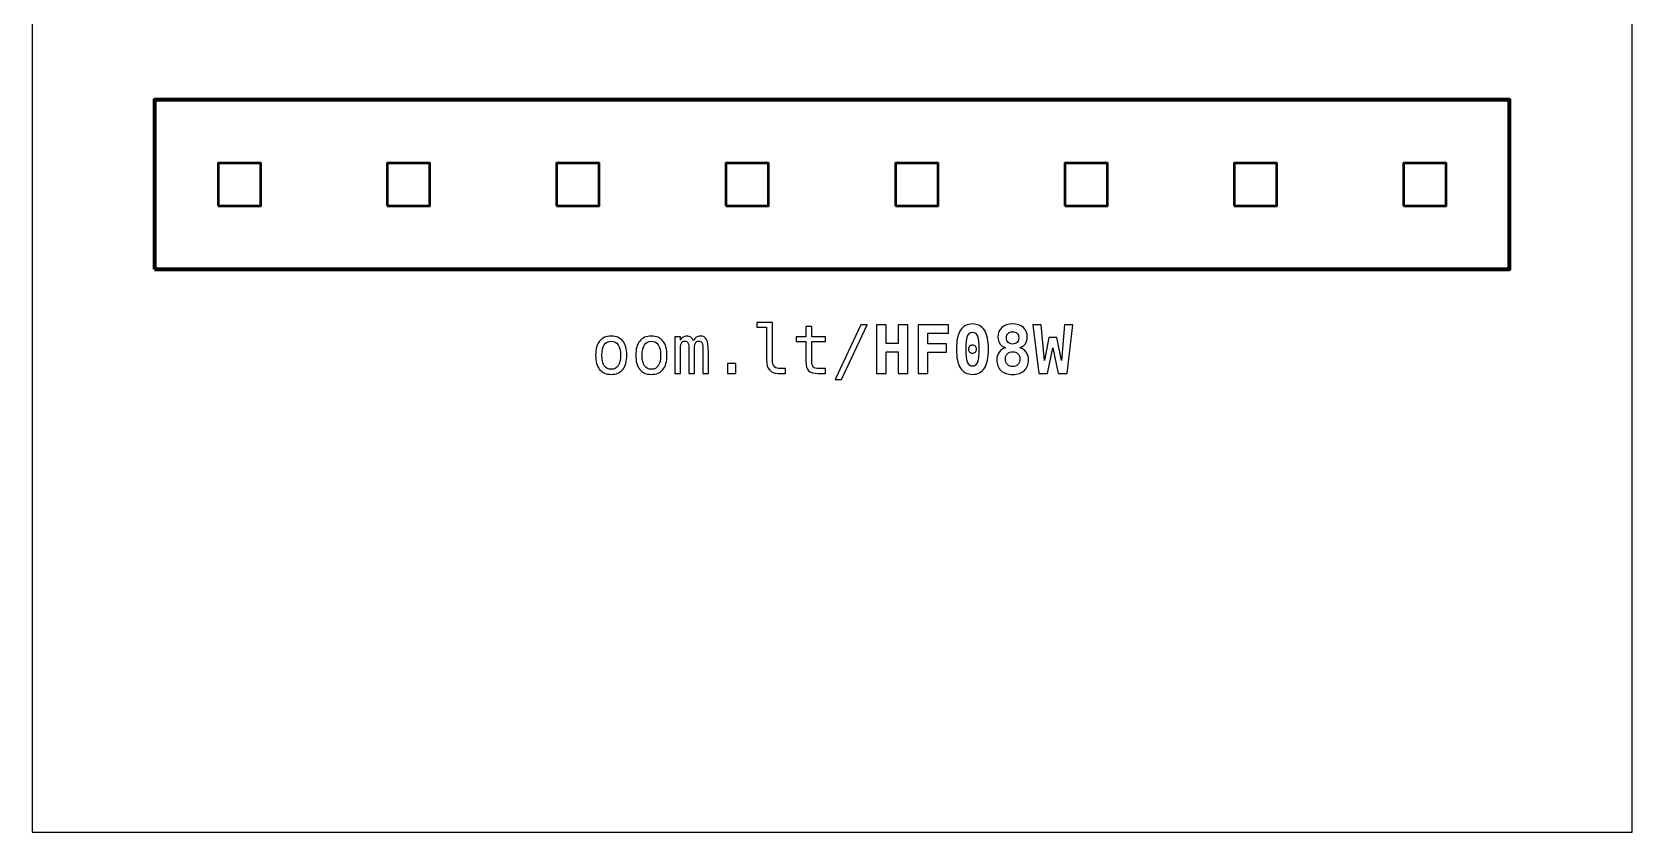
# Model space of a CAD drawing. Header units: centimetres. Extents: x -11.7 to -9.3, y -16.05 to -13.65.
# Drawn here: x -11.7 to -9.3, y -16.05 to -14.85 of the extents above; entities that cross this region are included whole.
import ezdxf

# ---------------------------------------------------------------- set-up
doc = ezdxf.new("R2010")
doc.units = ezdxf.units.CM
doc.header["$MEASUREMENT"] = 0
doc.layers.add('Layer 1', color=7, linetype='Continuous')

msp = doc.modelspace()

# ---------------------------------------------------------------- linework, layer by layer
at = {"layer": 'Layer 1', "color": 7}
msp.add_lwpolyline([(-11.7, -16.05), (-9.3, -16.05), (-9.3, -13.65), (-11.7, -13.65), (-11.7, -16.05)], close=True, dxfattribs=at)
at = {"layer": 'Layer 1', "color": 7, "lineweight": 100}
msp.add_lwpolyline([(-11.516, -15.20555), (-9.484, -15.20555), (-9.484, -14.95155), (-11.516, -14.95155), (-11.516, -15.20555)], close=True, dxfattribs=at)
at = {"layer": 'Layer 1', "color": 7, "lineweight": 50}
for points in [[(-11.421, -15.11055), (-11.357, -15.11055), (-11.357, -15.04655), (-11.421, -15.04655), (-11.421, -15.11055)], [(-11.167, -15.11055), (-11.103, -15.11055), (-11.103, -15.04655), (-11.167, -15.04655), (-11.167, -15.11055)], [(-10.913, -15.11055), (-10.849, -15.11055), (-10.849, -15.04655), (-10.913, -15.04655), (-10.913, -15.11055)], [(-10.659, -15.11055), (-10.595, -15.11055), (-10.595, -15.04655), (-10.659, -15.04655), (-10.659, -15.11055)], [(-10.405, -15.11055), (-10.341, -15.11055), (-10.341, -15.04655), (-10.405, -15.04655), (-10.405, -15.11055)], [(-10.151, -15.11055), (-10.087, -15.11055), (-10.087, -15.04655), (-10.151, -15.04655), (-10.151, -15.11055)], [(-9.897, -15.11055), (-9.833, -15.11055), (-9.833, -15.04655), (-9.897, -15.04655), (-9.897, -15.11055)], [(-9.643, -15.11055), (-9.579, -15.11055), (-9.579, -15.04655), (-9.643, -15.04655), (-9.643, -15.11055)]]:
    msp.add_lwpolyline(points, close=True, dxfattribs=at)
at = {"layer": 'Layer 1', "color": 250}
for points, knots in [([(-10.58922, -15.34235), (-10.58922, -15.34639), (-10.58848, -15.34942), (-10.587, -15.35147), (-10.587, -15.35147), (-10.58552, -15.35352), (-10.58333, -15.35455), (-10.58043, -15.35455), (-10.58043, -15.35455), (-10.58043, -15.35455), (-10.56993, -15.35455), (-10.56993, -15.35455), (-10.56993, -15.35455), (-10.56993, -15.35455), (-10.56993, -15.36217), (-10.56993, -15.36217), (-10.56993, -15.36217), (-10.56993, -15.36217), (-10.5813, -15.36217), (-10.5813, -15.36217), (-10.5813, -15.36217), (-10.58668, -15.36217), (-10.59083, -15.36044), (-10.59378, -15.35699), (-10.59378, -15.35699), (-10.59673, -15.35354), (-10.5982, -15.34865), (-10.5982, -15.34235), (-10.5982, -15.34235), (-10.5982, -15.34235), (-10.5982, -15.29268), (-10.5982, -15.29268), (-10.5982, -15.29268), (-10.5982, -15.29268), (-10.6126, -15.29268), (-10.6126, -15.29268), (-10.6126, -15.29268), (-10.6126, -15.29268), (-10.6126, -15.28565), (-10.6126, -15.28565), (-10.6126, -15.28565), (-10.6126, -15.28565), (-10.58922, -15.28565), (-10.58922, -15.28565), (-10.58922, -15.28565), (-10.58922, -15.28565), (-10.58922, -15.34235), (-10.58922, -15.34235)], [0, 0, 0, 0, 0.0833333, 0.0833333, 0.0833333, 0.0833333, 0.1666667, 0.1666667, 0.1666667, 0.1666667, 0.25, 0.25, 0.25, 0.25, 0.3333333, 0.3333333, 0.3333333, 0.3333333, 0.4166667, 0.4166667, 0.4166667, 0.4166667, 0.5, 0.5, 0.5, 0.5, 0.5833333, 0.5833333, 0.5833333, 0.5833333, 0.6666667, 0.6666667, 0.6666667, 0.6666667, 0.75, 0.75, 0.75, 0.75, 0.8333333, 0.8333333, 0.8333333, 0.8333333, 0.9166667, 0.9166667, 0.9166667, 0.9166667, 1, 1, 1, 1]), ([(-10.31337, -15.32578), (-10.31337, -15.31317), (-10.31137, -15.3037), (-10.30737, -15.2974), (-10.30737, -15.2974), (-10.30335, -15.2911), (-10.29733, -15.28795), (-10.28928, -15.28795), (-10.28928, -15.28795), (-10.28122, -15.28795), (-10.27518, -15.29108), (-10.27117, -15.29736), (-10.27117, -15.29736), (-10.26716, -15.30365), (-10.26516, -15.31313), (-10.26516, -15.32578), (-10.26516, -15.32578), (-10.26516, -15.33842), (-10.26716, -15.34789), (-10.27117, -15.35417), (-10.27117, -15.35417), (-10.27518, -15.36045), (-10.28122, -15.36359), (-10.28928, -15.36359), (-10.28928, -15.36359), (-10.29733, -15.36359), (-10.30335, -15.36044), (-10.30737, -15.35414), (-10.30737, -15.35414), (-10.31137, -15.34784), (-10.31337, -15.33838), (-10.31337, -15.32578)], [0, 0, 0, 0, 0.125, 0.125, 0.125, 0.125, 0.25, 0.25, 0.25, 0.25, 0.375, 0.375, 0.375, 0.375, 0.5, 0.5, 0.5, 0.5, 0.625, 0.625, 0.625, 0.625, 0.75, 0.75, 0.75, 0.75, 0.875, 0.875, 0.875, 0.875, 1, 1, 1, 1]), ([(-10.23977, -15.32353), (-10.24346, -15.32227), (-10.24626, -15.32027), (-10.24818, -15.31755), (-10.24818, -15.31755), (-10.25009, -15.31483), (-10.25106, -15.31151), (-10.25106, -15.30756), (-10.25106, -15.30756), (-10.25106, -15.30151), (-10.24909, -15.29673), (-10.24514, -15.29321), (-10.24514, -15.29321), (-10.24121, -15.2897), (-10.23586, -15.28795), (-10.22907, -15.28795), (-10.22907, -15.28795), (-10.22227, -15.28795), (-10.21691, -15.2897), (-10.21297, -15.29321), (-10.21297, -15.29321), (-10.20902, -15.29673), (-10.20705, -15.30151), (-10.20705, -15.30756), (-10.20705, -15.30756), (-10.20705, -15.31148), (-10.208, -15.31478), (-10.20989, -15.3175), (-10.20989, -15.3175), (-10.21177, -15.32022), (-10.21452, -15.32223), (-10.21814, -15.32353), (-10.21814, -15.32353), (-10.21411, -15.32477), (-10.21096, -15.32698), (-10.20867, -15.33018), (-10.20867, -15.33018), (-10.20639, -15.33337), (-10.20525, -15.3372), (-10.20525, -15.34165), (-10.20525, -15.34165), (-10.20525, -15.34865), (-10.20732, -15.35407), (-10.21146, -15.35787), (-10.21146, -15.35787), (-10.21559, -15.36169), (-10.22147, -15.36359), (-10.22907, -15.36359), (-10.22907, -15.36359), (-10.23666, -15.36359), (-10.24253, -15.36169), (-10.24666, -15.35787), (-10.24666, -15.35787), (-10.25079, -15.35407), (-10.25286, -15.34865), (-10.25286, -15.34165), (-10.25286, -15.34165), (-10.25286, -15.33717), (-10.25171, -15.33332), (-10.24939, -15.33013), (-10.24939, -15.33013), (-10.24708, -15.32693), (-10.24388, -15.32473), (-10.23977, -15.32353)], [0, 0, 0, 0, 0.0625, 0.0625, 0.0625, 0.0625, 0.125, 0.125, 0.125, 0.125, 0.1875, 0.1875, 0.1875, 0.1875, 0.25, 0.25, 0.25, 0.25, 0.3125, 0.3125, 0.3125, 0.3125, 0.375, 0.375, 0.375, 0.375, 0.4375, 0.4375, 0.4375, 0.4375, 0.5, 0.5, 0.5, 0.5, 0.5625, 0.5625, 0.5625, 0.5625, 0.625, 0.625, 0.625, 0.625, 0.6875, 0.6875, 0.6875, 0.6875, 0.75, 0.75, 0.75, 0.75, 0.8125, 0.8125, 0.8125, 0.8125, 0.875, 0.875, 0.875, 0.875, 0.9375, 0.9375, 0.9375, 0.9375, 1, 1, 1, 1]), ([(-10.83117, -15.30616), (-10.82359, -15.30616), (-10.81779, -15.30861), (-10.81377, -15.31353), (-10.81377, -15.31353), (-10.80975, -15.31845), (-10.80774, -15.32557), (-10.80774, -15.33487), (-10.80774, -15.33487), (-10.80774, -15.34422), (-10.80974, -15.35134), (-10.81374, -15.35624), (-10.81374, -15.35624), (-10.81776, -15.36114), (-10.82356, -15.36359), (-10.83117, -15.36359), (-10.83117, -15.36359), (-10.83877, -15.36359), (-10.84456, -15.36114), (-10.84858, -15.35624), (-10.84858, -15.35624), (-10.85258, -15.35134), (-10.85458, -15.34422), (-10.85458, -15.33487), (-10.85458, -15.33487), (-10.85458, -15.32557), (-10.85258, -15.31845), (-10.84858, -15.31353), (-10.84858, -15.31353), (-10.84456, -15.30861), (-10.83877, -15.30616), (-10.83117, -15.30616)], [0, 0, 0, 0, 0.125, 0.125, 0.125, 0.125, 0.25, 0.25, 0.25, 0.25, 0.375, 0.375, 0.375, 0.375, 0.5, 0.5, 0.5, 0.5, 0.625, 0.625, 0.625, 0.625, 0.75, 0.75, 0.75, 0.75, 0.875, 0.875, 0.875, 0.875, 1, 1, 1, 1]), ([(-10.77096, -15.30616), (-10.76338, -15.30616), (-10.75758, -15.30861), (-10.75356, -15.31353), (-10.75356, -15.31353), (-10.74954, -15.31845), (-10.74753, -15.32557), (-10.74753, -15.33487), (-10.74753, -15.33487), (-10.74753, -15.34422), (-10.74953, -15.35134), (-10.75353, -15.35624), (-10.75353, -15.35624), (-10.75755, -15.36114), (-10.76335, -15.36359), (-10.77096, -15.36359), (-10.77096, -15.36359), (-10.77856, -15.36359), (-10.78435, -15.36114), (-10.78837, -15.35624), (-10.78837, -15.35624), (-10.79237, -15.35134), (-10.79437, -15.34422), (-10.79437, -15.33487), (-10.79437, -15.33487), (-10.79437, -15.32557), (-10.79237, -15.31845), (-10.78837, -15.31353), (-10.78837, -15.31353), (-10.78435, -15.30861), (-10.77856, -15.30616), (-10.77096, -15.30616)], [0, 0, 0, 0, 0.125, 0.125, 0.125, 0.125, 0.25, 0.25, 0.25, 0.25, 0.375, 0.375, 0.375, 0.375, 0.5, 0.5, 0.5, 0.5, 0.625, 0.625, 0.625, 0.625, 0.75, 0.75, 0.75, 0.75, 0.875, 0.875, 0.875, 0.875, 1, 1, 1, 1]), ([(-10.70784, -15.31305), (-10.70674, -15.3107), (-10.70532, -15.30896), (-10.7036, -15.30785), (-10.7036, -15.30785), (-10.7019, -15.30673), (-10.69984, -15.30616), (-10.69744, -15.30616), (-10.69744, -15.30616), (-10.69304, -15.30616), (-10.68993, -15.30786), (-10.68813, -15.31126), (-10.68813, -15.31126), (-10.68632, -15.31467), (-10.68542, -15.32107), (-10.68542, -15.33048), (-10.68542, -15.33048), (-10.68542, -15.33048), (-10.68542, -15.36217), (-10.68542, -15.36217), (-10.68542, -15.36217), (-10.68542, -15.36217), (-10.69362, -15.36217), (-10.69362, -15.36217), (-10.69362, -15.36217), (-10.69362, -15.36217), (-10.69362, -15.33087), (-10.69362, -15.33087), (-10.69362, -15.33087), (-10.69362, -15.32315), (-10.69405, -15.31837), (-10.69492, -15.31648), (-10.69492, -15.31648), (-10.69577, -15.31462), (-10.69735, -15.31368), (-10.69964, -15.31368), (-10.69964, -15.31368), (-10.70224, -15.31368), (-10.70402, -15.31468), (-10.70499, -15.31668), (-10.70499, -15.31668), (-10.70594, -15.31868), (-10.70642, -15.32342), (-10.70642, -15.33087), (-10.70642, -15.33087), (-10.70642, -15.33087), (-10.70642, -15.36217), (-10.70642, -15.36217), (-10.70642, -15.36217), (-10.70642, -15.36217), (-10.71462, -15.36217), (-10.71462, -15.36217), (-10.71462, -15.36217), (-10.71462, -15.36217), (-10.71462, -15.33087), (-10.71462, -15.33087), (-10.71462, -15.33087), (-10.71462, -15.32305), (-10.71509, -15.31823), (-10.71602, -15.31642), (-10.71602, -15.31642), (-10.71694, -15.3146), (-10.7186, -15.31368), (-10.72102, -15.31368), (-10.72102, -15.31368), (-10.7234, -15.31368), (-10.72506, -15.31468), (-10.72597, -15.31668), (-10.72597, -15.31668), (-10.72691, -15.31868), (-10.72737, -15.32342), (-10.72737, -15.33087), (-10.72737, -15.33087), (-10.72737, -15.33087), (-10.72737, -15.36217), (-10.72737, -15.36217), (-10.72737, -15.36217), (-10.72737, -15.36217), (-10.73552, -15.36217), (-10.73552, -15.36217), (-10.73552, -15.36217), (-10.73552, -15.36217), (-10.73552, -15.30748), (-10.73552, -15.30748), (-10.73552, -15.30748), (-10.73552, -15.30748), (-10.72737, -15.30748), (-10.72737, -15.30748), (-10.72737, -15.30748), (-10.72737, -15.30748), (-10.72737, -15.31216), (-10.72737, -15.31216), (-10.72737, -15.31216), (-10.72631, -15.31021), (-10.72496, -15.30873), (-10.72334, -15.3077), (-10.72334, -15.3077), (-10.72174, -15.30668), (-10.7199, -15.30616), (-10.71785, -15.30616), (-10.71785, -15.30616), (-10.71537, -15.30616), (-10.71332, -15.30673), (-10.71167, -15.30786), (-10.71167, -15.30786), (-10.71002, -15.30901), (-10.70875, -15.31073), (-10.70784, -15.31305)], [0, 0, 0, 0, 0.037037, 0.037037, 0.037037, 0.037037, 0.0740741, 0.0740741, 0.0740741, 0.0740741, 0.1111111, 0.1111111, 0.1111111, 0.1111111, 0.1481481, 0.1481481, 0.1481481, 0.1481481, 0.1851852, 0.1851852, 0.1851852, 0.1851852, 0.2222222, 0.2222222, 0.2222222, 0.2222222, 0.2592593, 0.2592593, 0.2592593, 0.2592593, 0.2962963, 0.2962963, 0.2962963, 0.2962963, 0.3333333, 0.3333333, 0.3333333, 0.3333333, 0.3703704, 0.3703704, 0.3703704, 0.3703704, 0.4074074, 0.4074074, 0.4074074, 0.4074074, 0.4444444, 0.4444444, 0.4444444, 0.4444444, 0.4814815, 0.4814815, 0.4814815, 0.4814815, 0.5185185, 0.5185185, 0.5185185, 0.5185185, 0.5555556, 0.5555556, 0.5555556, 0.5555556, 0.5925926, 0.5925926, 0.5925926, 0.5925926, 0.6296296, 0.6296296, 0.6296296, 0.6296296, 0.6666667, 0.6666667, 0.6666667, 0.6666667, 0.7037037, 0.7037037, 0.7037037, 0.7037037, 0.7407407, 0.7407407, 0.7407407, 0.7407407, 0.7777778, 0.7777778, 0.7777778, 0.7777778, 0.8148148, 0.8148148, 0.8148148, 0.8148148, 0.8518519, 0.8518519, 0.8518519, 0.8518519, 0.8888889, 0.8888889, 0.8888889, 0.8888889, 0.9259259, 0.9259259, 0.9259259, 0.9259259, 0.962963, 0.962963, 0.962963, 0.962963, 1, 1, 1, 1]), ([(-10.53022, -15.29195), (-10.53022, -15.29195), (-10.53022, -15.30748), (-10.53022, -15.30748), (-10.53022, -15.30748), (-10.53022, -15.30748), (-10.5098, -15.30748), (-10.5098, -15.30748), (-10.5098, -15.30748), (-10.5098, -15.30748), (-10.5098, -15.31447), (-10.5098, -15.31447), (-10.5098, -15.31447), (-10.5098, -15.31447), (-10.53022, -15.31447), (-10.53022, -15.31447), (-10.53022, -15.31447), (-10.53022, -15.31447), (-10.53022, -15.34415), (-10.53022, -15.34415), (-10.53022, -15.34415), (-10.53022, -15.34819), (-10.52946, -15.351), (-10.52792, -15.35259), (-10.52792, -15.35259), (-10.52639, -15.35419), (-10.52372, -15.35499), (-10.51992, -15.35499), (-10.51992, -15.35499), (-10.51992, -15.35499), (-10.5098, -15.35499), (-10.5098, -15.35499), (-10.5098, -15.35499), (-10.5098, -15.35499), (-10.5098, -15.36217), (-10.5098, -15.36217), (-10.5098, -15.36217), (-10.5098, -15.36217), (-10.52079, -15.36217), (-10.52079, -15.36217), (-10.52079, -15.36217), (-10.52754, -15.36217), (-10.53229, -15.36082), (-10.53506, -15.35812), (-10.53506, -15.35812), (-10.53782, -15.35542), (-10.53921, -15.35075), (-10.53921, -15.34415), (-10.53921, -15.34415), (-10.53921, -15.34415), (-10.53921, -15.31447), (-10.53921, -15.31447), (-10.53921, -15.31447), (-10.53921, -15.31447), (-10.55381, -15.31447), (-10.55381, -15.31447), (-10.55381, -15.31447), (-10.55381, -15.31447), (-10.55381, -15.30748), (-10.55381, -15.30748), (-10.55381, -15.30748), (-10.55381, -15.30748), (-10.53921, -15.30748), (-10.53921, -15.30748), (-10.53921, -15.30748), (-10.53921, -15.30748), (-10.53921, -15.29195), (-10.53921, -15.29195), (-10.53921, -15.29195), (-10.53921, -15.29195), (-10.53022, -15.29195), (-10.53022, -15.29195)], [0, 0, 0, 0, 0.0555556, 0.0555556, 0.0555556, 0.0555556, 0.1111111, 0.1111111, 0.1111111, 0.1111111, 0.1666667, 0.1666667, 0.1666667, 0.1666667, 0.2222222, 0.2222222, 0.2222222, 0.2222222, 0.2777778, 0.2777778, 0.2777778, 0.2777778, 0.3333333, 0.3333333, 0.3333333, 0.3333333, 0.3888889, 0.3888889, 0.3888889, 0.3888889, 0.4444444, 0.4444444, 0.4444444, 0.4444444, 0.5, 0.5, 0.5, 0.5, 0.5555556, 0.5555556, 0.5555556, 0.5555556, 0.6111111, 0.6111111, 0.6111111, 0.6111111, 0.6666667, 0.6666667, 0.6666667, 0.6666667, 0.7222222, 0.7222222, 0.7222222, 0.7222222, 0.7777778, 0.7777778, 0.7777778, 0.7777778, 0.8333333, 0.8333333, 0.8333333, 0.8333333, 0.8888889, 0.8888889, 0.8888889, 0.8888889, 0.9444444, 0.9444444, 0.9444444, 0.9444444, 1, 1, 1, 1]), ([(-10.45658, -15.28926), (-10.45658, -15.28926), (-10.44729, -15.28926), (-10.44729, -15.28926), (-10.44729, -15.28926), (-10.44729, -15.28926), (-10.48568, -15.37145), (-10.48568, -15.37145), (-10.48568, -15.37145), (-10.48568, -15.37145), (-10.49502, -15.37145), (-10.49502, -15.37145), (-10.49502, -15.37145), (-10.49502, -15.37145), (-10.45658, -15.28926), (-10.45658, -15.28926)], [0, 0, 0, 0, 0.25, 0.25, 0.25, 0.25, 0.5, 0.5, 0.5, 0.5, 0.75, 0.75, 0.75, 0.75, 1, 1, 1, 1]), ([(-10.43311, -15.28926), (-10.43311, -15.28926), (-10.4187, -15.28926), (-10.4187, -15.28926), (-10.4187, -15.28926), (-10.4187, -15.28926), (-10.4187, -15.31705), (-10.4187, -15.31705), (-10.4187, -15.31705), (-10.4187, -15.31705), (-10.40067, -15.31705), (-10.40067, -15.31705), (-10.40067, -15.31705), (-10.40067, -15.31705), (-10.40067, -15.28926), (-10.40067, -15.28926), (-10.40067, -15.28926), (-10.40067, -15.28926), (-10.38627, -15.28926), (-10.38627, -15.28926), (-10.38627, -15.28926), (-10.38627, -15.28926), (-10.38627, -15.36217), (-10.38627, -15.36217), (-10.38627, -15.36217), (-10.38627, -15.36217), (-10.40067, -15.36217), (-10.40067, -15.36217), (-10.40067, -15.36217), (-10.40067, -15.36217), (-10.40067, -15.32975), (-10.40067, -15.32975), (-10.40067, -15.32975), (-10.40067, -15.32975), (-10.4187, -15.32975), (-10.4187, -15.32975), (-10.4187, -15.32975), (-10.4187, -15.32975), (-10.4187, -15.36217), (-10.4187, -15.36217), (-10.4187, -15.36217), (-10.4187, -15.36217), (-10.43311, -15.36217), (-10.43311, -15.36217), (-10.43311, -15.36217), (-10.43311, -15.36217), (-10.43311, -15.28926), (-10.43311, -15.28926)], [0, 0, 0, 0, 0.0833333, 0.0833333, 0.0833333, 0.0833333, 0.1666667, 0.1666667, 0.1666667, 0.1666667, 0.25, 0.25, 0.25, 0.25, 0.3333333, 0.3333333, 0.3333333, 0.3333333, 0.4166667, 0.4166667, 0.4166667, 0.4166667, 0.5, 0.5, 0.5, 0.5, 0.5833333, 0.5833333, 0.5833333, 0.5833333, 0.6666667, 0.6666667, 0.6666667, 0.6666667, 0.75, 0.75, 0.75, 0.75, 0.8333333, 0.8333333, 0.8333333, 0.8333333, 0.9166667, 0.9166667, 0.9166667, 0.9166667, 1, 1, 1, 1]), ([(-10.32527, -15.30196), (-10.32527, -15.30196), (-10.35629, -15.30196), (-10.35629, -15.30196), (-10.35629, -15.30196), (-10.35629, -15.30196), (-10.35629, -15.31768), (-10.35629, -15.31768), (-10.35629, -15.31768), (-10.35629, -15.31768), (-10.32806, -15.31768), (-10.32806, -15.31768), (-10.32806, -15.31768), (-10.32806, -15.31768), (-10.32806, -15.33038), (-10.32806, -15.33038), (-10.32806, -15.33038), (-10.32806, -15.33038), (-10.35629, -15.33038), (-10.35629, -15.33038), (-10.35629, -15.33038), (-10.35629, -15.33038), (-10.35629, -15.36217), (-10.35629, -15.36217), (-10.35629, -15.36217), (-10.35629, -15.36217), (-10.3707, -15.36217), (-10.3707, -15.36217), (-10.3707, -15.36217), (-10.3707, -15.36217), (-10.3707, -15.28926), (-10.3707, -15.28926), (-10.3707, -15.28926), (-10.3707, -15.28926), (-10.32527, -15.28926), (-10.32527, -15.28926), (-10.32527, -15.28926), (-10.32527, -15.28926), (-10.32527, -15.30196), (-10.32527, -15.30196)], [0, 0, 0, 0, 0.1, 0.1, 0.1, 0.1, 0.2, 0.2, 0.2, 0.2, 0.3, 0.3, 0.3, 0.3, 0.4, 0.4, 0.4, 0.4, 0.5, 0.5, 0.5, 0.5, 0.6, 0.6, 0.6, 0.6, 0.7, 0.7, 0.7, 0.7, 0.8, 0.8, 0.8, 0.8, 0.9, 0.9, 0.9, 0.9, 1, 1, 1, 1]), ([(-10.28928, -15.30015), (-10.29262, -15.30015), (-10.29503, -15.30218), (-10.29657, -15.30625), (-10.29657, -15.30625), (-10.2981, -15.31033), (-10.29887, -15.31683), (-10.29887, -15.32578), (-10.29887, -15.32578), (-10.29887, -15.33472), (-10.2981, -15.3412), (-10.29657, -15.34528), (-10.29657, -15.34528), (-10.29503, -15.34935), (-10.29262, -15.35139), (-10.28928, -15.35139), (-10.28928, -15.35139), (-10.28593, -15.35139), (-10.2835, -15.34935), (-10.28197, -15.34528), (-10.28197, -15.34528), (-10.28043, -15.3412), (-10.27967, -15.33472), (-10.27967, -15.32578), (-10.27967, -15.32578), (-10.27967, -15.31683), (-10.28043, -15.31033), (-10.28197, -15.30625), (-10.28197, -15.30625), (-10.2835, -15.30218), (-10.28593, -15.30015), (-10.28928, -15.30015)], [0, 0, 0, 0, 0.125, 0.125, 0.125, 0.125, 0.25, 0.25, 0.25, 0.25, 0.375, 0.375, 0.375, 0.375, 0.5, 0.5, 0.5, 0.5, 0.625, 0.625, 0.625, 0.625, 0.75, 0.75, 0.75, 0.75, 0.875, 0.875, 0.875, 0.875, 1, 1, 1, 1]), ([(-10.23826, -15.30875), (-10.23826, -15.3116), (-10.23744, -15.31388), (-10.23579, -15.31555), (-10.23579, -15.31555), (-10.23416, -15.31723), (-10.23191, -15.31807), (-10.22907, -15.31807), (-10.22907, -15.31807), (-10.22622, -15.31807), (-10.22396, -15.31723), (-10.22232, -15.31555), (-10.22232, -15.31555), (-10.22067, -15.31388), (-10.21986, -15.3116), (-10.21986, -15.30875), (-10.21986, -15.30875), (-10.21986, -15.30591), (-10.22067, -15.30368), (-10.22232, -15.30203), (-10.22232, -15.30203), (-10.22396, -15.30038), (-10.22622, -15.29956), (-10.22907, -15.29956), (-10.22907, -15.29956), (-10.23187, -15.29956), (-10.23411, -15.3004), (-10.23577, -15.30205), (-10.23577, -15.30205), (-10.23742, -15.30371), (-10.23826, -15.30595), (-10.23826, -15.30875)], [0, 0, 0, 0, 0.125, 0.125, 0.125, 0.125, 0.25, 0.25, 0.25, 0.25, 0.375, 0.375, 0.375, 0.375, 0.5, 0.5, 0.5, 0.5, 0.625, 0.625, 0.625, 0.625, 0.75, 0.75, 0.75, 0.75, 0.875, 0.875, 0.875, 0.875, 1, 1, 1, 1]), ([(-10.19895, -15.28926), (-10.19895, -15.28926), (-10.18635, -15.28926), (-10.18635, -15.28926), (-10.18635, -15.28926), (-10.18635, -15.28926), (-10.18113, -15.34278), (-10.18113, -15.34278), (-10.18113, -15.34278), (-10.18113, -15.34278), (-10.17483, -15.30816), (-10.17483, -15.30816), (-10.17483, -15.30816), (-10.17483, -15.30816), (-10.16286, -15.30816), (-10.16286, -15.30816), (-10.16286, -15.30816), (-10.16286, -15.30816), (-10.15555, -15.34278), (-10.15555, -15.34278), (-10.15555, -15.34278), (-10.15555, -15.34278), (-10.15145, -15.28926), (-10.15145, -15.28926), (-10.15145, -15.28926), (-10.15145, -15.28926), (-10.13874, -15.28926), (-10.13874, -15.28926), (-10.13874, -15.28926), (-10.13874, -15.28926), (-10.14714, -15.36217), (-10.14714, -15.36217), (-10.14714, -15.36217), (-10.14714, -15.36217), (-10.16056, -15.36217), (-10.16056, -15.36217), (-10.16056, -15.36217), (-10.16056, -15.36217), (-10.16886, -15.32388), (-10.16886, -15.32388), (-10.16886, -15.32388), (-10.16886, -15.32388), (-10.17663, -15.36217), (-10.17663, -15.36217), (-10.17663, -15.36217), (-10.17663, -15.36217), (-10.18997, -15.36217), (-10.18997, -15.36217), (-10.18997, -15.36217), (-10.18997, -15.36217), (-10.19895, -15.28926), (-10.19895, -15.28926)], [0, 0, 0, 0, 0.0769231, 0.0769231, 0.0769231, 0.0769231, 0.1538462, 0.1538462, 0.1538462, 0.1538462, 0.2307692, 0.2307692, 0.2307692, 0.2307692, 0.3076923, 0.3076923, 0.3076923, 0.3076923, 0.3846154, 0.3846154, 0.3846154, 0.3846154, 0.4615385, 0.4615385, 0.4615385, 0.4615385, 0.5384615, 0.5384615, 0.5384615, 0.5384615, 0.6153846, 0.6153846, 0.6153846, 0.6153846, 0.6923077, 0.6923077, 0.6923077, 0.6923077, 0.7692308, 0.7692308, 0.7692308, 0.7692308, 0.8461538, 0.8461538, 0.8461538, 0.8461538, 0.9230769, 0.9230769, 0.9230769, 0.9230769, 1, 1, 1, 1]), ([(-10.83117, -15.31378), (-10.83574, -15.31378), (-10.83919, -15.31555), (-10.84154, -15.3191), (-10.84154, -15.3191), (-10.84389, -15.32265), (-10.84506, -15.32792), (-10.84506, -15.33487), (-10.84506, -15.33487), (-10.84506, -15.3418), (-10.84389, -15.34705), (-10.84154, -15.35062), (-10.84154, -15.35062), (-10.83919, -15.35419), (-10.83574, -15.35597), (-10.83117, -15.35597), (-10.83117, -15.35597), (-10.82659, -15.35597), (-10.82312, -15.35419), (-10.82077, -15.35062), (-10.82077, -15.35062), (-10.81842, -15.34705), (-10.81726, -15.3418), (-10.81726, -15.33487), (-10.81726, -15.33487), (-10.81726, -15.32792), (-10.81842, -15.32265), (-10.82077, -15.3191), (-10.82077, -15.3191), (-10.82312, -15.31555), (-10.82659, -15.31378), (-10.83117, -15.31378)], [0, 0, 0, 0, 0.125, 0.125, 0.125, 0.125, 0.25, 0.25, 0.25, 0.25, 0.375, 0.375, 0.375, 0.375, 0.5, 0.5, 0.5, 0.5, 0.625, 0.625, 0.625, 0.625, 0.75, 0.75, 0.75, 0.75, 0.875, 0.875, 0.875, 0.875, 1, 1, 1, 1]), ([(-10.77096, -15.31378), (-10.77553, -15.31378), (-10.77898, -15.31555), (-10.78133, -15.3191), (-10.78133, -15.3191), (-10.78368, -15.32265), (-10.78485, -15.32792), (-10.78485, -15.33487), (-10.78485, -15.33487), (-10.78485, -15.3418), (-10.78368, -15.34705), (-10.78133, -15.35062), (-10.78133, -15.35062), (-10.77898, -15.35419), (-10.77553, -15.35597), (-10.77096, -15.35597), (-10.77096, -15.35597), (-10.76638, -15.35597), (-10.76291, -15.35419), (-10.76056, -15.35062), (-10.76056, -15.35062), (-10.75821, -15.34705), (-10.75705, -15.3418), (-10.75705, -15.33487), (-10.75705, -15.33487), (-10.75705, -15.32792), (-10.75821, -15.32265), (-10.76056, -15.3191), (-10.76056, -15.3191), (-10.76291, -15.31555), (-10.76638, -15.31378), (-10.77096, -15.31378)], [0, 0, 0, 0, 0.125, 0.125, 0.125, 0.125, 0.25, 0.25, 0.25, 0.25, 0.375, 0.375, 0.375, 0.375, 0.5, 0.5, 0.5, 0.5, 0.625, 0.625, 0.625, 0.625, 0.75, 0.75, 0.75, 0.75, 0.875, 0.875, 0.875, 0.875, 1, 1, 1, 1]), ([(-10.29535, -15.32578), (-10.29535, -15.32407), (-10.29477, -15.32262), (-10.29358, -15.32145), (-10.29358, -15.32145), (-10.29242, -15.32027), (-10.29098, -15.31968), (-10.28928, -15.31968), (-10.28928, -15.31968), (-10.28757, -15.31968), (-10.28612, -15.32027), (-10.28495, -15.32145), (-10.28495, -15.32145), (-10.28377, -15.32262), (-10.28318, -15.32407), (-10.28318, -15.32578), (-10.28318, -15.32578), (-10.28318, -15.32748), (-10.28377, -15.32892), (-10.28495, -15.33008), (-10.28495, -15.33008), (-10.28612, -15.33127), (-10.28757, -15.33185), (-10.28928, -15.33185), (-10.28928, -15.33185), (-10.29098, -15.33185), (-10.29242, -15.33127), (-10.29358, -15.33012), (-10.29358, -15.33012), (-10.29477, -15.32897), (-10.29535, -15.32752), (-10.29535, -15.32578)], [0, 0, 0, 0, 0.125, 0.125, 0.125, 0.125, 0.25, 0.25, 0.25, 0.25, 0.375, 0.375, 0.375, 0.375, 0.5, 0.5, 0.5, 0.5, 0.625, 0.625, 0.625, 0.625, 0.75, 0.75, 0.75, 0.75, 0.875, 0.875, 0.875, 0.875, 1, 1, 1, 1]), ([(-10.22907, -15.32963), (-10.23231, -15.32963), (-10.23491, -15.33065), (-10.23689, -15.33268), (-10.23689, -15.33268), (-10.23887, -15.33472), (-10.23987, -15.33742), (-10.23987, -15.34078), (-10.23987, -15.34078), (-10.23987, -15.34413), (-10.23887, -15.34684), (-10.23689, -15.34889), (-10.23689, -15.34889), (-10.23491, -15.35094), (-10.23231, -15.35197), (-10.22907, -15.35197), (-10.22907, -15.35197), (-10.22586, -15.35197), (-10.22324, -15.35092), (-10.22124, -15.34884), (-10.22124, -15.34884), (-10.21924, -15.34675), (-10.21824, -15.34407), (-10.21824, -15.34078), (-10.21824, -15.34078), (-10.21824, -15.33742), (-10.21924, -15.33472), (-10.22122, -15.33268), (-10.22122, -15.33268), (-10.22321, -15.33065), (-10.22582, -15.32963), (-10.22907, -15.32963)], [0, 0, 0, 0, 0.125, 0.125, 0.125, 0.125, 0.25, 0.25, 0.25, 0.25, 0.375, 0.375, 0.375, 0.375, 0.5, 0.5, 0.5, 0.5, 0.625, 0.625, 0.625, 0.625, 0.75, 0.75, 0.75, 0.75, 0.875, 0.875, 0.875, 0.875, 1, 1, 1, 1]), ([(-10.65674, -15.34727), (-10.65674, -15.34727), (-10.64444, -15.34727), (-10.64444, -15.34727), (-10.64444, -15.34727), (-10.64444, -15.34727), (-10.64444, -15.36217), (-10.64444, -15.36217), (-10.64444, -15.36217), (-10.64444, -15.36217), (-10.65674, -15.36217), (-10.65674, -15.36217), (-10.65674, -15.36217), (-10.65674, -15.36217), (-10.65674, -15.34727), (-10.65674, -15.34727)], [0, 0, 0, 0, 0.25, 0.25, 0.25, 0.25, 0.5, 0.5, 0.5, 0.5, 0.75, 0.75, 0.75, 0.75, 1, 1, 1, 1])]:
    msp.add_open_spline(points, degree=3, knots=knots, dxfattribs=at)

doc.saveas('drawing.dxf')
